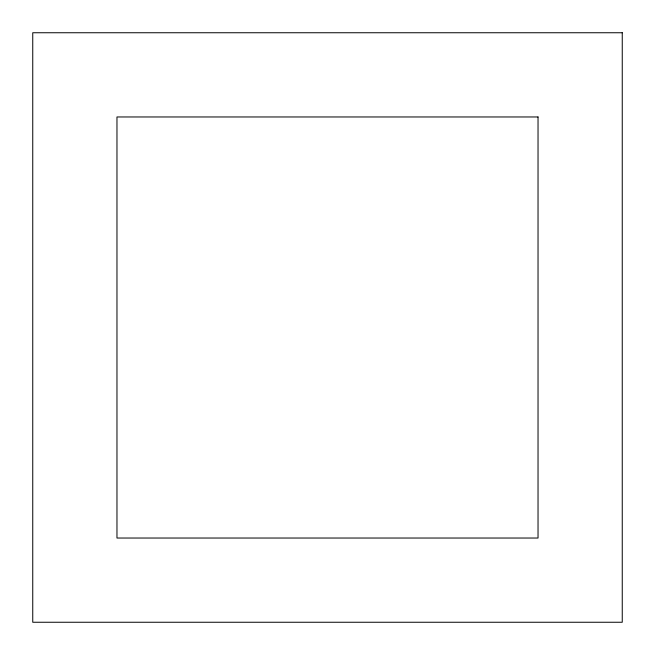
<?xml version="1.0" encoding="UTF-8"?>
<svg xmlns="http://www.w3.org/2000/svg" width="655" height="655" viewBox="0 0 655 655"><rect width="100%" height="100%" fill="white"/><g stroke="black" fill="none" stroke-linecap="round" stroke-linejoin="round"><path stroke-width="0.98" d="M622.25 32.75L32.75 32.75L32.75 622.25L622.25 622.25L622.25 32.75M538.033 116.967L116.967 116.967L116.967 538.033L538.033 538.033L538.033 116.967"/></g></svg>
